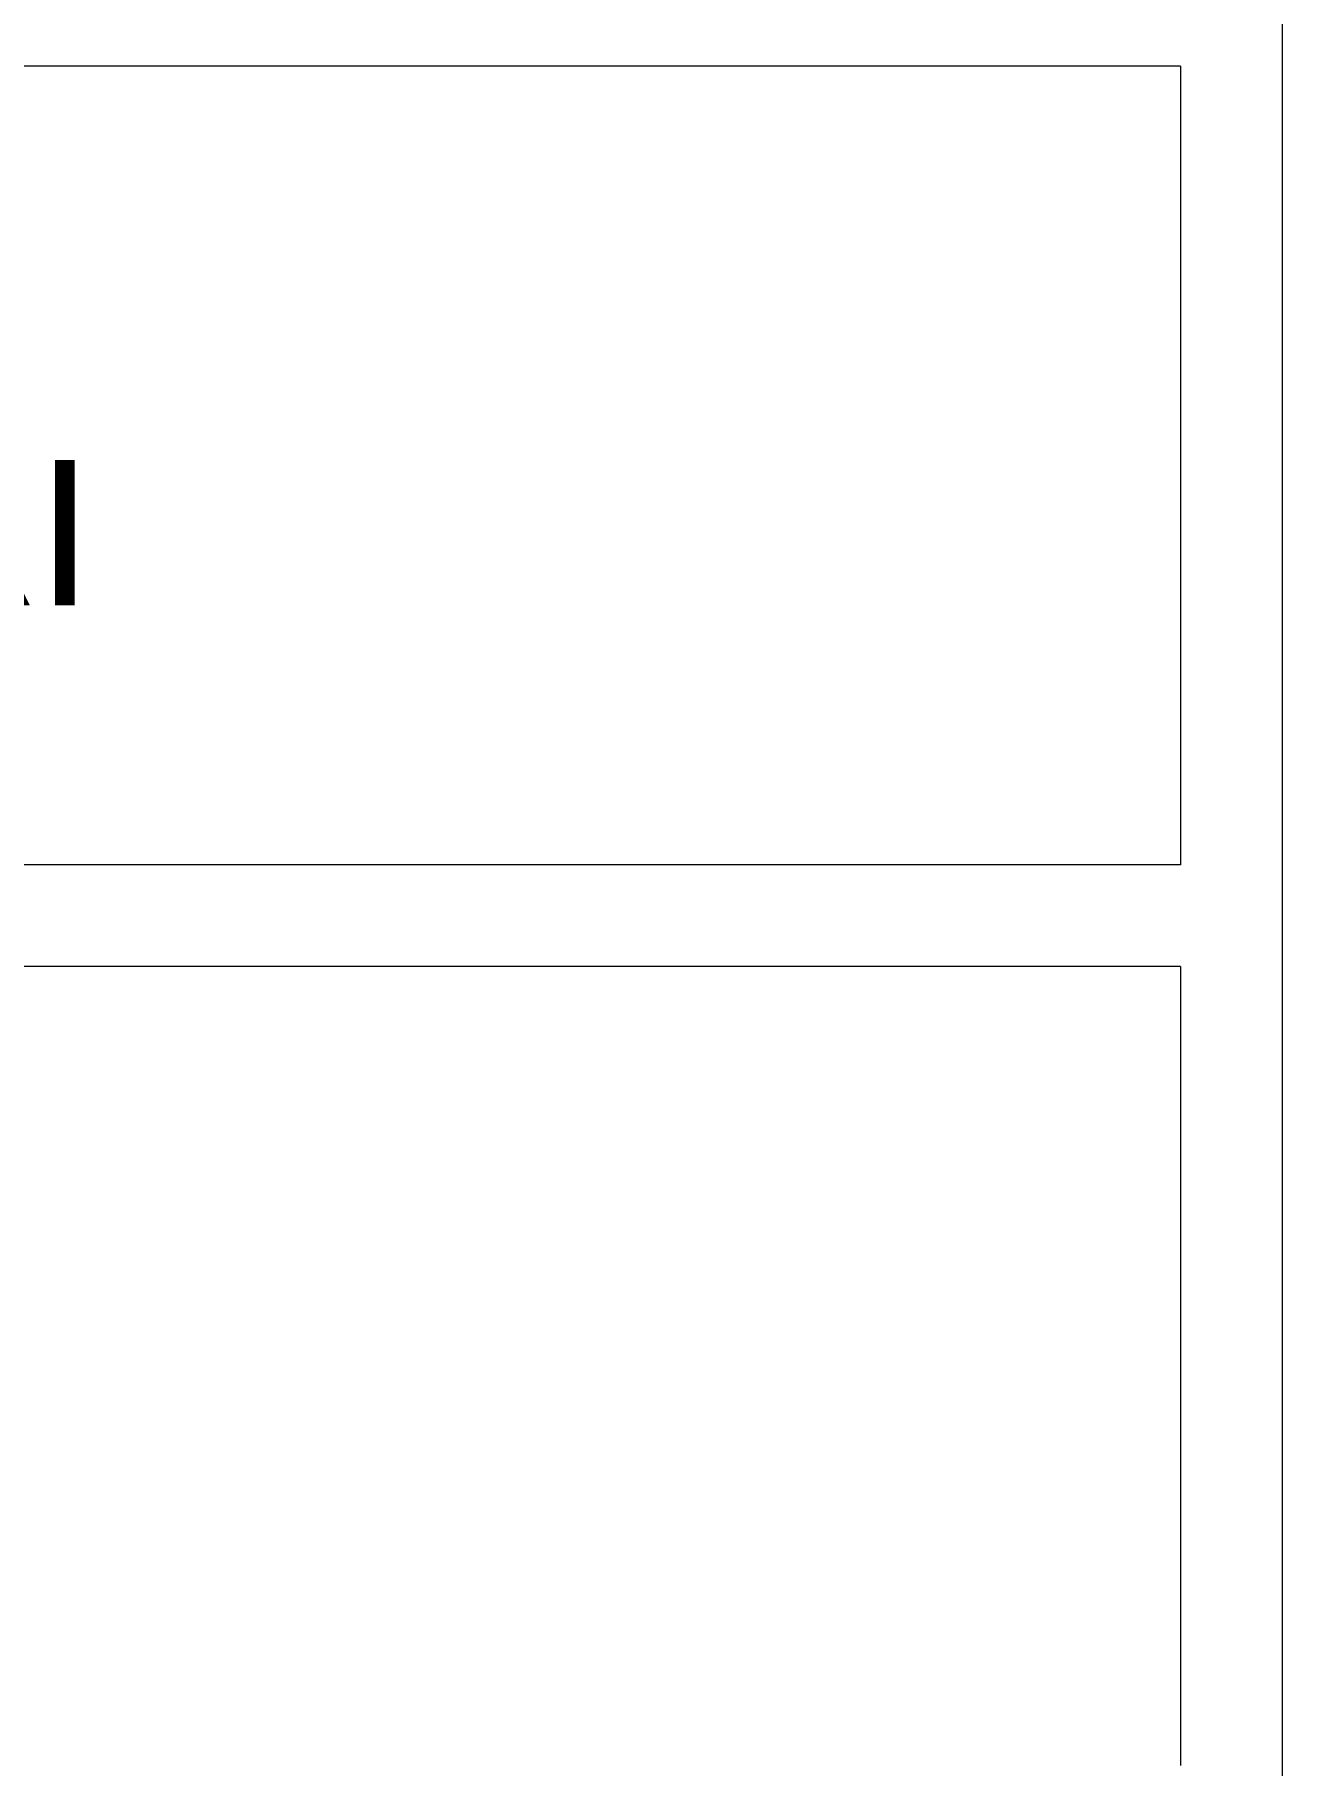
# Model space of a CAD drawing. Header units: millimetres. Extents: x 2232 to 85269, y -3593 to 5869.
# Drawn here: x 43522.5 to 43596, y -1641.5 to -1539.4 of the extents above; entities that cross this region are included whole.
import ezdxf

# ---------------------------------------------------------------- set-up
doc = ezdxf.new("R2010")
doc.units = ezdxf.units.MM
doc.layers.add('Standart', color=7, linetype='Continuous')
doc.styles.add('verdana_1_18', font='verdana.ttf', dxfattribs={"height": 0.2})

msp = doc.modelspace()

# ---------------------------------------------------------------- linework, layer by layer
at = {"layer": 'Standart', "color": 250, "linetype": 'Continuous', "lineweight": 5}
for points in [[(43596.01, -1762.07), (43596.01, 82.35)], [(43590.01, -1541.28), (43320.01, -1541.28)], [(43590.01, -1541.28), (43590.01, -1588.37)], [(43590.01, -1588.37), (43320.01, -1588.37)], [(43590.01, -1594.37), (43320.01, -1594.37)], [(43590.01, -1594.37), (43590.01, -1641.47)]]:
    msp.add_lwpolyline(points, dxfattribs=at)

# ---------------------------------------------------------------- texts
at = {"layer": 'Standart', "color": 254, "linetype": 'Continuous', "lineweight": 5, "style": 'verdana_1_18'}
msp.add_text('1. KAT KİRİŞ DETAYLARI', height=8.5714, dxfattribs=at).set_placement((43385.22, -1573.07))

doc.saveas('drawing.dxf')
